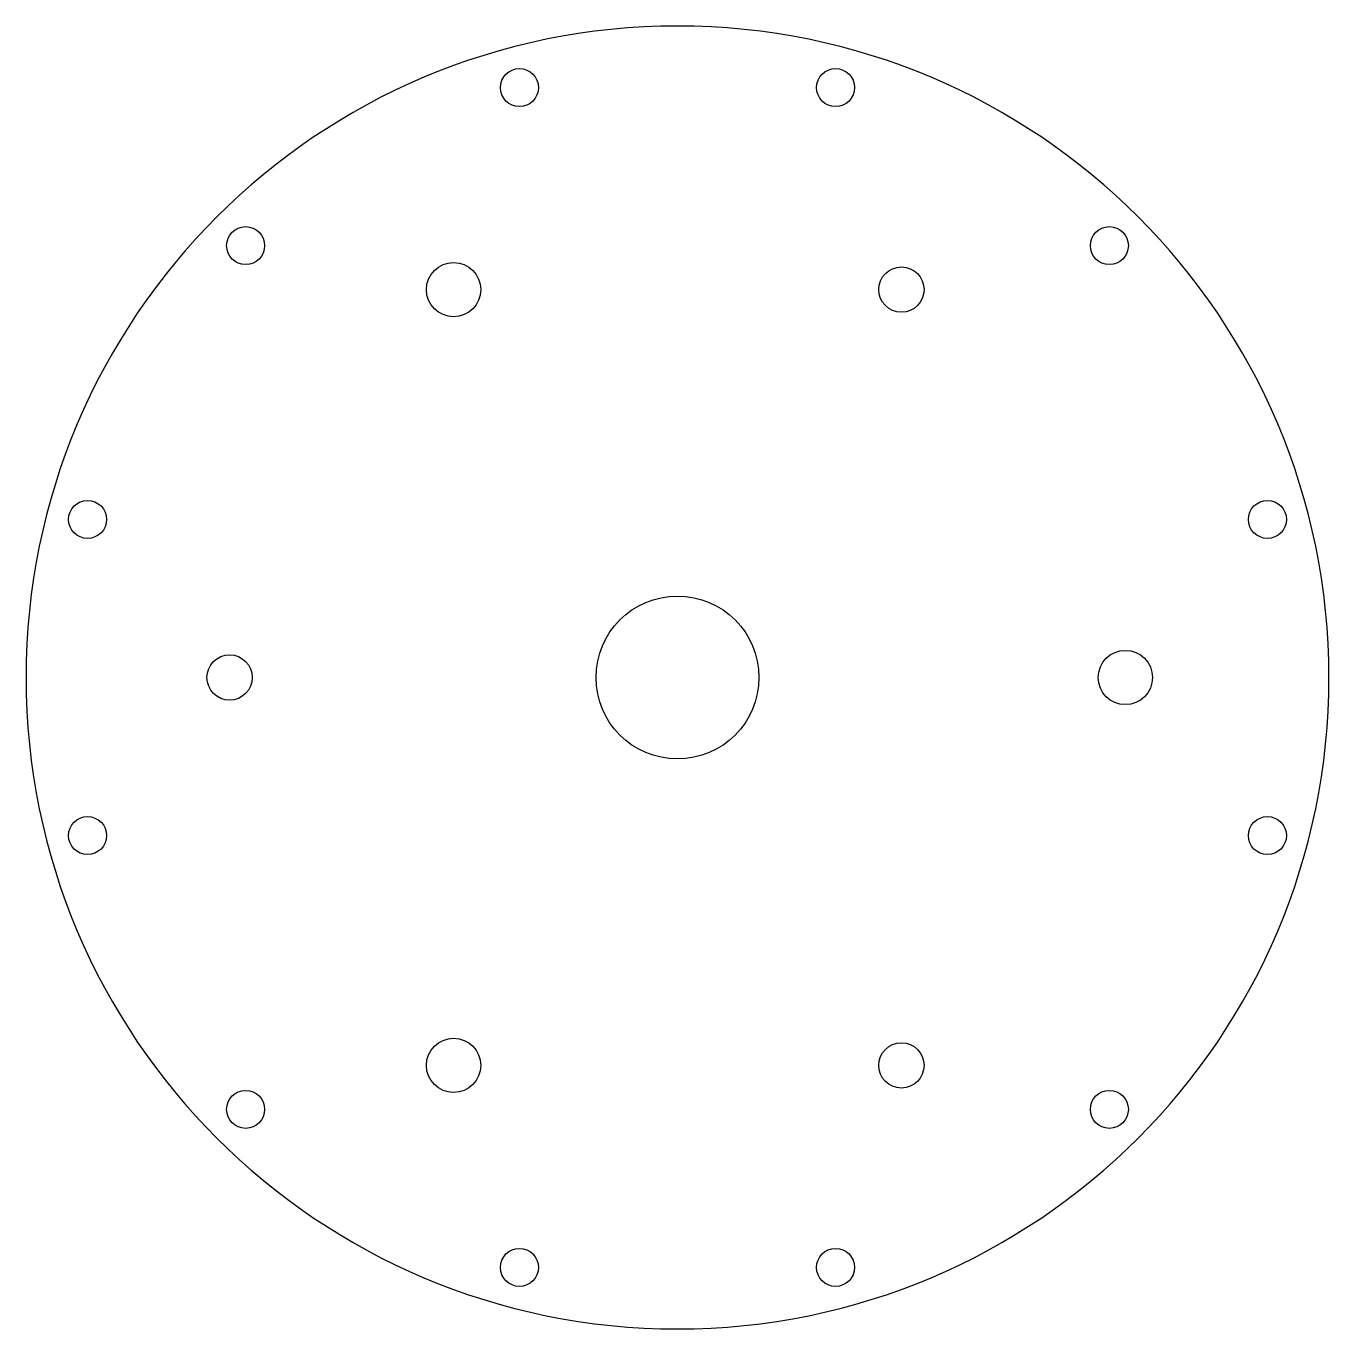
# Model space of a CAD drawing. Header units: millimetres. Extents: x 0 to 480, y 0 to 480.
import ezdxf

# ---------------------------------------------------------------- set-up
doc = ezdxf.new("R2010")
doc.units = ezdxf.units.MM
doc.layers.add('CUT', color=7, linetype='CONTINUOUS')
doc.layers.add('HOLE', color=7, linetype='CONTINUOUS')

msp = doc.modelspace()

# ---------------------------------------------------------------- linework, layer by layer
at = {"layer": 'CUT'}
msp.add_lwpolyline([(0, 240, 1), (480, 240, 1)], format="xyb", close=True, dxfattribs=at)
at = {"layer": 'HOLE'}
for points in [[(174.765715, 457.333311, -1), (188.765715, 457.333311, -1)], [(291.234285, 457.333311, -1), (305.234285, 457.333311, -1)], [(73.900974, 399.099026, -1), (87.900974, 399.099026, -1)], [(392.099026, 399.099026, -1), (406.099026, 399.099026, -1)], [(147.5, 382.894192, -1), (167.5, 382.894192, -1)], [(314.15, 382.894192, -1), (330.85, 382.894192, -1)], [(15.666689, 298.234285, -1), (29.666689, 298.234285, -1)], [(450.333311, 298.234285, -1), (464.333311, 298.234285, -1)], [(210, 240, -1), (270, 240, -1)], [(395, 240, -1), (415, 240, -1)], [(66.65, 240, -1), (83.35, 240, -1)], [(15.666689, 181.765715, -1), (29.666689, 181.765715, -1)], [(450.333311, 181.765715, -1), (464.333311, 181.765715, -1)], [(147.5, 97.105808, -1), (167.5, 97.105808, -1)], [(314.15, 97.105808, -1), (330.85, 97.105808, -1)], [(73.900974, 80.900974, -1), (87.900974, 80.900974, -1)], [(392.099026, 80.900974, -1), (406.099026, 80.900974, -1)], [(174.765715, 22.666689, -1), (188.765715, 22.666689, -1)], [(291.234285, 22.666689, -1), (305.234285, 22.666689, -1)]]:
    msp.add_lwpolyline(points, format="xyb", close=True, dxfattribs=at)

doc.saveas('drawing.dxf')
